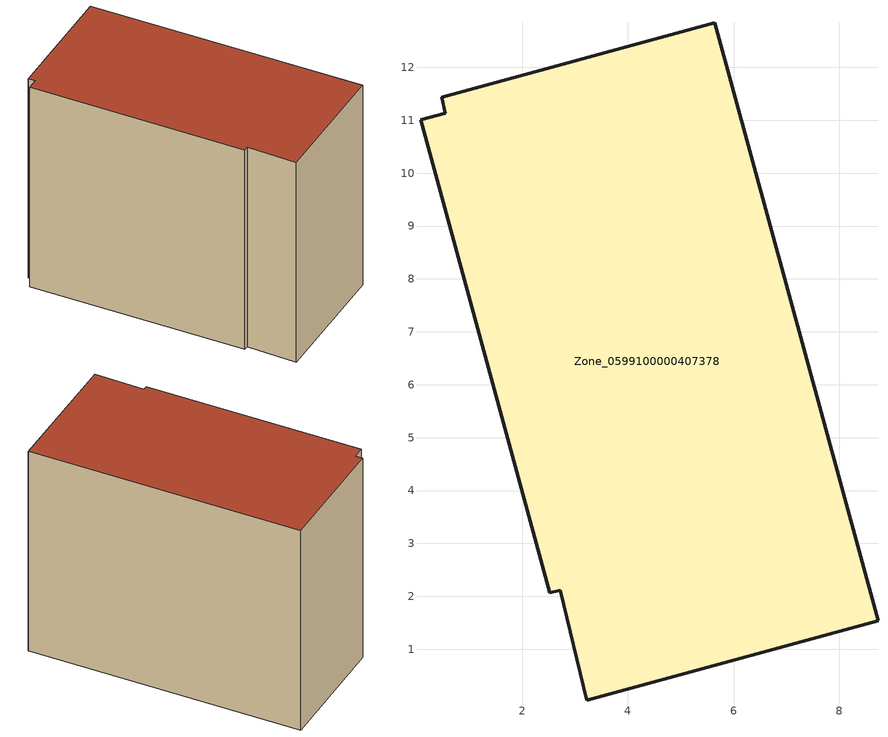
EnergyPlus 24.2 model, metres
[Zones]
Zone_0599100000407378
 floor ground (C_G): 2.72,2.12 2.52,2.07 0.08,11.01 0.55,11.14 0.48,11.43 5.64,12.84 8.73,1.54 3.23,0.04 z0
 wall outside (C_F): 2.72,2.12 3.23,0.04 8.73,1.54 5.64,12.84 0.48,11.43 0.55,11.14 0.08,11.01 2.52,2.07 2.72,2.12 z0:9.44
 roof outside (C_R): 2.52,2.07 2.72,2.12 3.23,0.04 8.73,1.54 5.64,12.84 0.48,11.43 0.55,11.14 0.08,11.01 z9.44
[BUILDING]
Pand.0599100000407378: North Axis=0; Terrain=City; Loads Convergence Tolerance Value=0.04; Temperature Convergence Tolerance Value=0.4; Solar Distribution=FullExterior; Maximum Number of Warmup Days=25; Minimum Number of Warmup Days=1
[Site:Location]
Rotterdam.The.Hague.AP_ZH_NLD Design_Conditions: Latitude=51.96; Longitude=4.45; Time Zone=1; Elevation=-4.5
[SITE:GROUNDTEMPERATURE:BUILDINGSURFACE]
18, 18, 18, 18, 18, 18, 18, 18, 18, 18, 18, 18
[MATERIAL] Thermal Absorptance=0.9; Solar Absorptance=0.7; Visible Absorptance=0.7
Name | Roughness | Thickness | Conductivity | Density | Specific Heat
G.TI.1992-2005 | MediumSmooth | 0.15 | 0.06 | 540 | 1210
F.TI.1992-2005 | Rough | 0.3 | 0.12 | 1920 | 840
R.TI.1992-2005 | MediumRough | 0.2 | 0.08 | 1500 | 1000
[CONSTRUCTION]
C_G: G.TI.1992-2005
C_F: F.TI.1992-2005
C_R: R.TI.1992-2005
[ZONE]
Zone_0599100000407378: Type=1; Multiplier=1; Ceiling Height=Autocalculate; Volume=Autocalculate; Floor Area=autocalculate; Part of Total Floor Area=Yes
[ZONEINFILTRATION:DESIGNFLOWRATE]
Infil_Zone_0599100000407378: Zone or ZoneList or Space or SpaceList=Zone_0599100000407378; Schedule=AlwaysOn; Design Flow Rate Calculation Method=Flow/Area; Flow Rate per Floor Area=0.0015; Constant Term Coefficient=1; Temperature Term Coefficient=0; Velocity Term Coefficient=0; Velocity Squared Term Coefficient=0
[HVACTEMPLATE:ZONE:IDEALLOADSAIRSYSTEM]
Zone_0599100000407378: Maximum Heating Supply Air Temperature=50; Minimum Cooling Supply Air Temperature=13; Maximum Heating Supply Air Humidity Ratio=0.0156; Minimum Cooling Supply Air Humidity Ratio=0.0077; Heating Limit=NoLimit; Cooling Limit=NoLimit; Dehumidification Control Type=ConstantSensibleHeatRatio; Cooling Sensible Heat Ratio=0.7; Dehumidification Setpoint=60; Humidification Control Type=None; Humidification Setpoint=30; Outdoor Air Method=None; Outdoor Air Flow Rate per Person=0.00944; Outdoor Air Flow Rate per Zone Floor Area=0; Outdoor Air Flow Rate per Zone=0; Demand Controlled Ventilation Type=None; Outdoor Air Economizer Type=NoEconomizer; Heat Recovery Type=None; Sensible Heat Recovery Effectiveness=0.7; Latent Heat Recovery Effectiveness=0.65
[ZONECONTROL:THERMOSTAT]
ThermostatControl_Zone_0599100000407378: Zone or ZoneList=Zone_0599100000407378; Control Type Schedule=DualSetpointControlType; Control 1=Thermostat_Zone_0599100000407378; Temperature Difference Between Cutout And Setpoint=0
[THERMOSTATSETPOINT:DUALSETPOINT]
Thermostat_Zone_0599100000407378: Heating Setpoint Temperature Schedule=HeatingSetpoint_Zone_0599100000407378; Cooling Setpoint Temperature Schedule=CoolingSetpoint_Zone_0599100000407378
[SCHEDULE:COMPACT]
HeatingSetpoint_Zone_0599100000407378: Through: 12/31, For: AllDays, Until: 24:00, 21
CoolingSetpoint_Zone_0599100000407378: Through: 12/31, For: AllDays, Until: 24:00, 24
DualSetpointControlType: Through: 12/31, For: AllDays, Until: 24:00, 4
AlwaysOn: Through: 12/31, For: AllDays, Until: 24:00, 1
